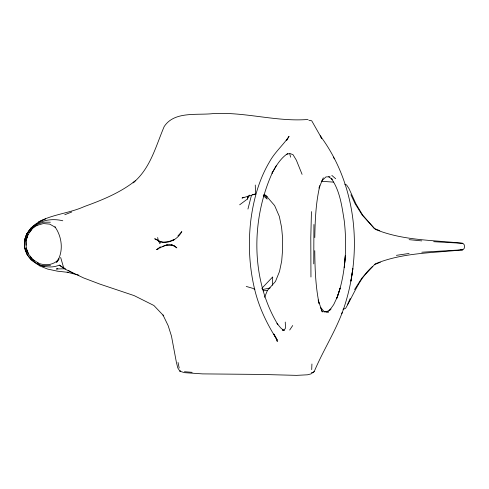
<?xml version="1.0" encoding="UTF-8"?>
<svg xmlns="http://www.w3.org/2000/svg" width="489" height="489" viewBox="0 0 489 489"><rect width="100%" height="100%" fill="white"/><g stroke="black" fill="none" stroke-linecap="round" stroke-linejoin="round"><path stroke-width="0.73" d="M24.45 247.189L24.505 240.178L26.932 233.345L24.682 240.252L24.694 247.128L26.956 253.608L24.45 247.189C27.25 262.177 45.508 271.022 59.285 265.124L65.557 268.913M313.932 224.482L313.755 263.889M314.794 237.599C315.112 220.239 315.784 202.758 319.837 185.796L319.158 187.605M311.45 211.609L310.796 237.568L310.955 277.018M272.379 285.234L272.709 276.921L261.786 288.406M311.707 369.635L311.927 363.993M247.513 197.654L247.367 199.072L239.665 204.799M160.166 242.685L159.897 243.736L158.289 240.374L157.647 237.532M247.941 209.066L251.487 195.19M248.21 195.924L247.367 199.072L249.421 195.099M32.072 229.084L28.026 234.586L25.978 241.101L26.082 245.227M24.682 240.252C26.681 229.598 35.886 222.287 45.697 218.931M27.928 234.341L25.703 240.967L28.026 234.586M163.717 315.808L162.99 314.971L168.185 325.711L171.48 336.132L176.401 362.398L177.813 367.966L179.928 371.249L184.518 372.661L202.568 373.889L260.863 374.427L296.548 375.363L307.471 374.8L310.87 373.932L314.201 371.616C323.859 348.547 338.082 327.551 345.344 303.455L345.699 302.312C362.551 246.847 355.332 182.929 320.228 135.844L321.713 138.369L311.817 120.948L310.515 120.325L308.932 120.422M341.744 313.761L342.276 312.245M318.993 188.124L323.29 177.776M264.561 297.318L267.459 290.405L275.472 281.456L279.482 271.572L281.695 261.022L282.587 249.946L282.66 238.73L281.597 227.416L279.317 216.382L274.629 205.576L265.668 195.221L263.492 194.97M347.422 304.788L350.203 298.498M286.493 140.612L287.049 139.481M287.813 153.467C280.662 158.185 276.126 165.747 272.08 173.1L272.599 172.183C250.949 219.378 250.643 279.561 277.856 324.58L277.018 323.437L280.625 327.826L283.95 330.643L282.624 329.971M272.08 173.1L276.474 165.392M286.976 139.94L289.048 136.327C283.064 145.233 274.665 152.354 269.488 161.896C259.384 178.901 253.913 198.259 251.157 217.739L251.101 218.094C248.18 240.551 248.962 263.51 253.809 285.649L253.938 286.199C258.033 305.448 266.523 323.394 277.122 339.873L273.809 334.03L275.955 337.893L277.3 341.481L276.652 338.901M282.746 330.344L284.164 330.191L285.509 328.052L285.252 322.074M354.568 289.592L361.811 278.204L375.234 263.871C403.095 252.355 433.443 253.094 462.802 249.793L464.183 248.449L464.55 246.554L464.183 244.659L462.802 243.314C433.511 240.013 403.242 240.771 375.418 229.396L362.196 215.093L355.118 203.693L350.925 194.769M31.345 227.501L27.115 233.87C33.784 221.23 49.719 217.519 62.788 220.777M289.684 330.038L292.709 325.527M59.12 258.956L56.596 262.373C63.857 251.994 62.176 236.865 54.976 226.89L55.422 227.348L49.756 224.139L43.35 223.546L37.146 225.374M29.218 232.636L31.791 229.219M58.802 258.968C54.01 265.46 44.627 265.906 37.665 262.911M372.49 266.493C359.708 277.825 353.938 293.962 345.65 308.278L343.021 309.366M177.923 235.93L181.822 231.597C177.562 239.812 167.458 244.775 158.613 241.242L163.314 242.153L168.76 241.597L174.304 239.451M321.872 180.759L325.943 176.92L330.044 176.755M134.072 181.963L133.112 182.849C150.508 168.332 155.691 146.413 164.182 126.559C174.341 111.027 196.835 115.386 212.703 113.637C244.806 111.633 276.053 122.012 308.101 119.469M156.792 249.647L160.337 246.835L159.451 247.966L156.792 249.647L158.118 248.95M180.38 370.894L179.928 371.249L180.362 370.949M31.314 228.669L36.797 224.494L43.356 222.202L50.367 222.208M135.52 180.637C120.398 192.666 102.384 200.007 84.371 206.529C69.548 213.228 52.794 214.231 38.405 221.982M32.219 228.65L37.066 225.307M172.806 240.625L174.451 239.543M314.201 371.616L313.009 372.392L311.487 372.514M160.111 247.899C165.074 244.531 172.342 242.905 176.853 247.88L172.739 245.24L165.936 245.215M243.932 197.238L242.024 198.069L255.527 194.06L255.276 185.038M162.103 246.853L167.238 244.751M374.666 264.531L380.326 262.269M64.774 214.726L71.724 212.012M286.285 154.475L289.812 153.442L293.033 154.701L296.346 160.16L302.092 174.365M462.258 243.455L462.802 243.314L433.682 241.694M262.355 289.598L270.16 287.948M252.666 194.549L255.527 194.06M252.789 194.622L255.729 194.17M57.806 268.748L56.333 268.974L64.346 268.797L83.607 277.935L99.78 284.072L134.163 295.619L153.87 305.478L163.571 315.692M396.371 255.344L409.091 253.467M460.889 249.812L462.802 249.793L421.769 252.214M263.161 290.839L267.459 290.405M323.816 311.829L327.618 311.603M43.564 265.527L50.569 265.276M321.756 181.303L333.455 182.116M184.469 371.719L192.146 372.343M409.122 239.653L421.787 240.9M78.827 275.16L67.176 272.214L68.215 272.367L57.519 271.187L47.708 269.097L38.674 265.49M282.697 329.818L284.164 330.191M246.248 286.432L252.96 288.388L254.903 289.5M44.413 266.615L37.078 264.146L31.003 259.812L26.693 254.066M379.812 230.692L374.201 228.461L362.655 215.068L355.974 203.937L349.048 188.699L346.634 184.989L344.751 184.182M171.553 244.738L174.561 246.108M264.06 194.995L267.245 196.602M68.662 270.698L73.008 273.198M32.494 259.256L38.637 263.229M34.542 260.992L33.35 260.179L28.765 254.414L26.155 247.984L28.356 254.005M328.681 176.798L332.214 179.316L331.285 178.283M59.285 265.124L64.346 268.797L63.692 267.844L60.648 257.446M331.829 175.398L335.65 178.711M263.235 195.631L267.226 199.121L265.154 195.215M30 256.444L32.8 259.983M331.206 178.351C339.989 190.649 341.89 206.254 344.25 220.796C346.023 236.163 346.065 251.713 344.28 267.086L344.219 267.465L345.332 255.839C344.287 270.258 341.945 284.702 336.811 298.266L340.222 288.064L337.251 297.086L333.687 304.629L329.549 310.442L330.967 309.054L326.359 312.025L328.687 311.964L324.268 311.774L320.558 307.392L322.306 311.982L318.101 299.934M333.4 157.116L334.384 158.882M318.669 302.055L319.072 303.467C315.503 286.108 314.947 268.339 314.763 250.674M289.806 154.041L290.6 157.152M178.045 362.465L179.176 368.009M26.033 241.077L26.265 247.874M352.844 268.687L350.937 281.016L352.844 268.687M158.289 240.374L154.695 238.736L160.667 241.969L158.289 240.374"/></g></svg>
